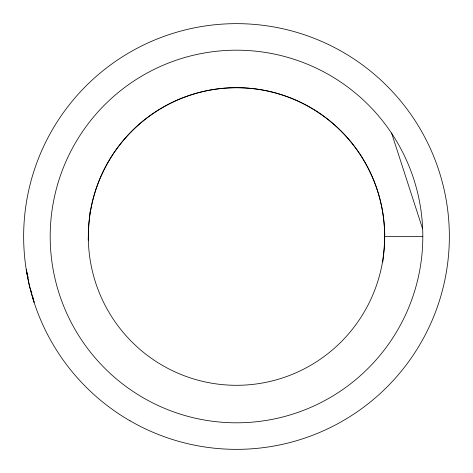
<?xml version="1.0" encoding="UTF-8"?>
<svg xmlns="http://www.w3.org/2000/svg" width="473" height="473" viewBox="0 0 473 473"><rect width="100%" height="100%" fill="white"/><g stroke="black" fill="none" stroke-linecap="round" stroke-linejoin="round"><path stroke-width="0.71" d="M88.203 240.178L88.806 224.829L90.237 211.017M382.763 261.983L384.194 248.171L384.797 232.822M422.815 236.5A186.315 186.315 0 0 1 143.343 397.852A186.315 186.315 0 0 1 143.343 75.148A186.315 186.315 0 0 1 422.815 236.5L384.65 236.5A148.729 148.179 -90 0 0 236.494 87.706A148.729 148.179 -90 0 0 88.315 236.494A148.735 148.185 -90 0 0 236.5 385.3A148.735 148.185 -90 0 0 384.685 236.5A148.729 148.179 90 0 0 248.124 88.161A148.729 148.179 90 0 0 90.13 213.222M391.567 133.049L422.602 228.814M28.138 277.562L26.269 269.799L29.533 286.189L34.068 302.277L32.714 296.624M31.354 290.978L31.862 293.094M130.075 420.834A212.85 212.85 0 0 0 449.35 236.5A212.85 212.85 0 0 0 130.075 52.166A212.85 212.85 0 0 0 130.075 420.834"/></g></svg>
